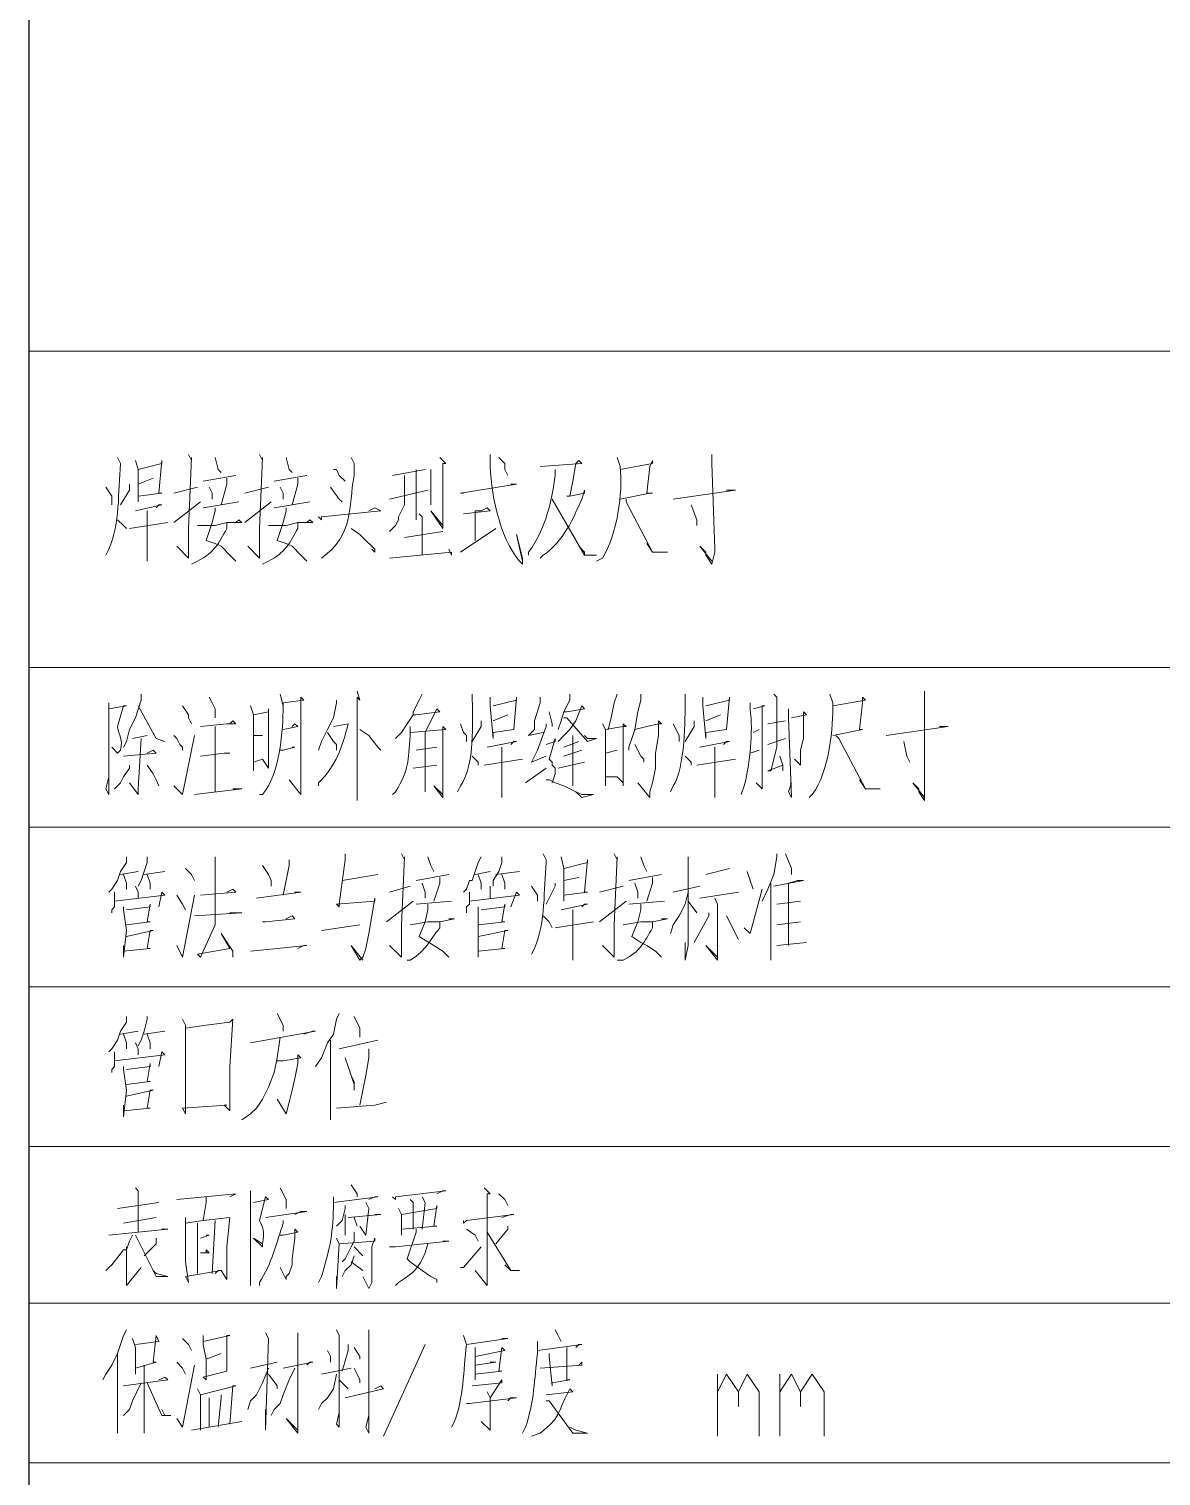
# Model space of a CAD drawing. Header units: millimetres. Extents: x 1435 to 2259, y 1083 to 2249.
# Drawn here: x 2074.3 to 2143.3, y 1847.2 to 1935.3 of the extents above; entities that cross this region are included whole.
import ezdxf

# ---------------------------------------------------------------- set-up
doc = ezdxf.new("R2010")
doc.units = ezdxf.units.MM
doc.layers.add('1', color=7, linetype='Continuous')

msp = doc.modelspace()

# ---------------------------------------------------------------- linework, layer by layer
at = {"layer": '1', "color": 0, "lineweight": 25}
msp.add_lwpolyline([(2240.665, 1828.579), (2240.665, 2230.699), (2074.345, 2230.699), (2074.345, 1760.539)], dxfattribs=at)
at = {"layer": '1', "color": 0, "lineweight": 9}
for points in [[(2240.665, 1915.699), (2074.345, 1915.699)], [(2084.065, 1909.399), (2084.245, 1909.039), (2084.245, 1909.219), (2084.065, 1904.899), (2084.065, 1903.279), (2084.065, 1903.099), (2084.065, 1903.099), (2083.345, 1903.819), (2084.065, 1903.099)], [(2088.385, 1909.399), (2088.565, 1909.039), (2088.565, 1909.219), (2088.385, 1904.899), (2088.385, 1903.279), (2088.385, 1903.099), (2088.385, 1903.099), (2087.665, 1903.819), (2088.385, 1903.099)], [(2115.925, 1909.399), (2115.925, 1908.859), (2116.105, 1903.639), (2116.105, 1903.459), (2115.925, 1902.739), (2115.565, 1903.279), (2115.565, 1903.459), (2115.205, 1903.819), (2115.925, 1902.919)], [(2080.825, 1909.039), (2081.005, 1908.499), (2081.005, 1906.519), (2081.005, 1906.879), (2082.445, 1907.059), (2082.265, 1907.059), (2082.445, 1909.039), (2082.445, 1908.859), (2081.005, 1908.499)], [(2085.685, 1909.219), (2085.865, 1908.499), (2086.045, 1908.319)], [(2090.005, 1909.219), (2090.185, 1908.499), (2090.365, 1908.319)], [(2092.885, 1908.499), (2093.065, 1908.499), (2093.245, 1908.139), (2093.605, 1907.779)], [(2096.485, 1908.139), (2098.465, 1908.499)], [(2097.925, 1908.499), (2097.925, 1905.439)], [(2099.365, 1909.219), (2099.725, 1908.859), (2099.545, 1908.859), (2099.545, 1904.899), (2098.825, 1905.979), (2099.545, 1905.079)], [(2098.825, 1908.499), (2098.825, 1906.339)], [(2102.965, 1909.219), (2103.325, 1908.859), (2103.325, 1908.499), (2103.505, 1908.139)], [(2110.345, 1908.499), (2112.325, 1908.859), (2112.325, 1909.039), (2112.145, 1908.679), (2111.965, 1907.059), (2112.325, 1907.059), (2112.145, 1907.059), (2110.345, 1906.699)], [(2080.465, 1907.599), (2080.465, 1907.239), (2079.925, 1906.339)], [(2081.005, 1907.599), (2081.905, 1907.959)], [(2084.965, 1907.779), (2086.945, 1908.139)], [(2086.405, 1907.959), (2086.405, 1907.599), (2086.045, 1906.339)], [(2089.285, 1907.779), (2091.265, 1908.139)], [(2090.725, 1907.959), (2090.725, 1907.599), (2090.365, 1906.339)], [(2097.205, 1908.139), (2097.205, 1906.519), (2097.205, 1906.339), (2097.025, 1905.979), (2096.845, 1905.619), (2096.845, 1905.439), (2096.665, 1905.079), (2096.305, 1904.719)], [(2103.685, 1907.599), (2103.865, 1907.599), (2104.045, 1907.599), (2100.625, 1907.059), (2100.805, 1907.059)], [(2079.025, 1907.419), (2079.385, 1906.879), (2079.385, 1906.699), (2079.385, 1906.339)], [(2083.165, 1907.059), (2084.605, 1907.419)], [(2085.325, 1907.419), (2085.505, 1907.059), (2085.505, 1906.699)], [(2087.485, 1907.059), (2088.925, 1907.419)], [(2089.645, 1907.419), (2089.825, 1907.059), (2089.825, 1906.699)], [(2092.705, 1907.419), (2093.245, 1906.699), (2093.425, 1906.519)], [(2096.305, 1906.699), (2098.645, 1907.239)], [(2113.585, 1906.699), (2117.365, 1907.239), (2117.185, 1907.239), (2116.825, 1907.239)], [(2080.825, 1905.979), (2082.445, 1906.339), (2082.265, 1906.339), (2082.085, 1906.159)], [(2081.545, 1905.979), (2081.545, 1902.919), (2081.545, 1903.279), (2081.545, 1903.639)], [(2083.165, 1905.259), (2084.785, 1906.519)], [(2084.965, 1906.159), (2087.125, 1906.519)], [(2085.685, 1906.159), (2085.685, 1905.979), (2085.505, 1905.259), (2085.145, 1904.179), (2085.685, 1903.999), (2086.045, 1903.819), (2086.585, 1903.279), (2086.945, 1902.919)], [(2087.485, 1905.259), (2089.105, 1906.519)], [(2089.285, 1906.159), (2091.445, 1906.519)], [(2090.005, 1906.159), (2090.005, 1905.979), (2089.825, 1905.259), (2089.465, 1904.179), (2090.005, 1903.999), (2090.365, 1903.819), (2090.905, 1903.279), (2091.265, 1902.919)], [(2091.985, 1905.619), (2092.165, 1905.439), (2092.165, 1905.619), (2095.765, 1905.979), (2095.405, 1906.159), (2095.045, 1905.979)], [(2100.805, 1905.799), (2102.425, 1905.979), (2102.245, 1906.159), (2101.885, 1905.979), (2101.525, 1905.979), (2101.525, 1905.619), (2101.525, 1904.179)], [(2106.205, 1906.699), (2108.185, 1903.279), (2108.905, 1903.279), (2108.185, 1903.279), (2108.185, 1903.459), (2107.825, 1903.819)], [(2110.705, 1906.699), (2110.705, 1906.519), (2112.325, 1903.459), (2112.505, 1903.459), (2113.225, 1903.459), (2113.225, 1903.459), (2112.325, 1903.459), (2111.965, 1903.999)], [(2114.665, 1906.339), (2115.025, 1905.439), (2115.025, 1905.079)], [(2079.745, 1905.439), (2080.105, 1905.079), (2080.285, 1904.899)], [(2080.465, 1904.899), (2082.805, 1905.259)], [(2084.605, 1905.079), (2085.685, 1905.079), (2086.405, 1905.259), (2087.305, 1905.259), (2087.125, 1905.439), (2086.945, 1905.259)], [(2088.925, 1905.079), (2090.005, 1905.079), (2090.725, 1905.259), (2091.625, 1905.259), (2091.445, 1905.439), (2091.265, 1905.259)], [(2098.105, 1905.799), (2098.285, 1905.619), (2098.285, 1903.279)], [(2093.965, 1904.899), (2094.505, 1904.539), (2094.865, 1904.179), (2095.225, 1903.819), (2095.405, 1903.639), (2095.405, 1903.459), (2095.225, 1903.639)], [(2097.205, 1904.359), (2099.545, 1904.719)], [(2100.625, 1903.459), (2102.785, 1904.899)], [(2099.905, 1903.639), (2100.085, 1903.279), (2100.085, 1903.459), (2096.305, 1903.099)], [(2240.665, 1896.439), (2074.345, 1896.439)], [(2081.185, 1894.819), (2081.185, 1894.459), (2080.825, 1893.379), (2080.465, 1892.659), (2080.285, 1891.939), (2080.105, 1891.579)], [(2085.325, 1894.639), (2085.505, 1894.279), (2085.685, 1893.919), (2085.685, 1893.739), (2085.685, 1893.379)], [(2089.825, 1894.099), (2089.825, 1894.279), (2091.085, 1894.459), (2090.905, 1894.639), (2090.905, 1889.239), (2090.905, 1888.699), (2090.185, 1889.599)], [(2093.065, 1894.459), (2093.065, 1894.279), (2092.885, 1893.379), (2092.525, 1892.659), (2092.165, 1891.939), (2091.985, 1891.399)], [(2094.325, 1894.999), (2094.505, 1894.459), (2094.325, 1894.639), (2094.325, 1888.339), (2094.325, 1888.879), (2094.325, 1889.419)], [(2098.285, 1894.819), (2098.105, 1894.459), (2097.745, 1893.739), (2097.745, 1893.559), (2097.385, 1893.019), (2097.025, 1892.479), (2096.665, 1892.119)], [(2102.425, 1894.639), (2102.425, 1894.099), (2102.605, 1892.119), (2102.605, 1892.479), (2103.865, 1892.659), (2103.865, 1892.659), (2104.045, 1894.639), (2104.045, 1894.459), (2102.605, 1894.099)], [(2105.485, 1894.639), (2105.485, 1894.279), (2105.125, 1893.199), (2105.125, 1892.659), (2104.765, 1892.299), (2105.665, 1892.479)], [(2107.285, 1894.819), (2107.285, 1894.459), (2106.925, 1893.739), (2106.745, 1893.199), (2106.565, 1892.659)], [(2110.165, 1894.819), (2109.985, 1894.279), (2109.805, 1893.379), (2109.625, 1892.659)], [(2111.605, 1894.819), (2111.605, 1894.459), (2111.425, 1893.739), (2111.245, 1892.659), (2111.065, 1892.119), (2110.885, 1891.579), (2110.885, 1891.399)], [(2115.385, 1894.639), (2115.385, 1894.099), (2115.565, 1892.119), (2115.565, 1892.479), (2116.825, 1892.659), (2116.825, 1892.659), (2117.005, 1894.639), (2117.005, 1894.459), (2115.565, 1894.099)], [(2119.705, 1894.819), (2119.885, 1894.639), (2119.885, 1894.639), (2119.885, 1891.939)], [(2123.305, 1894.099), (2125.285, 1894.459), (2125.105, 1894.639), (2125.105, 1894.279), (2124.925, 1892.659), (2125.105, 1892.659), (2125.105, 1892.659), (2123.305, 1892.299)], [(2128.885, 1894.999), (2128.885, 1894.459), (2128.885, 1889.239), (2128.885, 1889.059), (2128.885, 1888.339), (2128.525, 1888.879), (2128.525, 1889.059), (2128.165, 1889.419), (2128.885, 1888.519)], [(2079.205, 1894.279), (2079.205, 1888.699), (2079.025, 1889.059), (2079.205, 1889.779)], [(2081.005, 1894.099), (2082.085, 1892.119), (2082.625, 1891.939), (2082.085, 1892.119), (2081.905, 1892.479)], [(2083.705, 1894.099), (2084.065, 1893.559), (2084.065, 1893.379), (2084.245, 1893.019)], [(2087.845, 1894.099), (2088.025, 1893.559), (2088.025, 1890.139), (2088.025, 1890.679), (2088.025, 1890.679), (2088.565, 1890.859), (2088.925, 1890.319), (2088.925, 1890.499), (2088.925, 1892.299), (2088.925, 1893.919), (2088.925, 1893.739), (2088.925, 1893.739), (2088.025, 1893.559)], [(2097.745, 1893.559), (2097.925, 1893.559), (2099.365, 1893.739), (2099.185, 1893.919), (2098.465, 1892.479), (2098.465, 1888.879), (2098.465, 1889.239), (2098.465, 1889.959)], [(2102.605, 1893.199), (2103.505, 1893.559)], [(2106.025, 1893.739), (2106.205, 1893.019), (2106.205, 1892.839)], [(2106.925, 1893.739), (2107.105, 1893.739), (2108.185, 1893.919), (2108.005, 1894.099), (2107.645, 1893.199), (2107.285, 1892.659), (2106.925, 1892.299), (2106.565, 1891.939)], [(2115.565, 1893.199), (2116.465, 1893.559)], [(2118.445, 1893.919), (2119.165, 1894.099), (2118.985, 1894.099), (2118.985, 1889.419), (2118.985, 1889.239), (2118.985, 1889.059), (2118.625, 1889.419), (2118.985, 1889.059)], [(2120.605, 1893.919), (2120.605, 1893.379), (2120.785, 1888.519), (2120.605, 1888.879), (2120.785, 1889.419)], [(2120.785, 1893.379), (2121.685, 1893.559), (2121.505, 1893.739), (2121.505, 1893.559), (2121.505, 1892.119), (2121.325, 1891.399), (2121.325, 1890.859), (2121.325, 1890.679), (2121.325, 1890.499), (2120.965, 1890.859), (2121.325, 1890.499)], [(2084.785, 1892.839), (2086.405, 1893.019), (2086.945, 1893.019), (2086.765, 1893.199), (2086.585, 1893.019)], [(2085.685, 1892.839), (2085.685, 1888.879)], [(2089.825, 1892.659), (2089.825, 1892.659), (2090.725, 1892.839), (2090.545, 1893.019), (2090.365, 1892.839)], [(2094.505, 1892.659), (2095.045, 1892.299), (2095.585, 1891.579), (2095.765, 1891.399)], [(2097.565, 1892.479), (2099.725, 1892.659), (2099.545, 1892.839), (2099.545, 1888.879), (2099.545, 1888.519), (2099.005, 1889.239), (2099.545, 1888.699)], [(2100.625, 1893.019), (2100.805, 1892.479), (2100.985, 1892.299), (2100.985, 1891.939)], [(2101.885, 1893.199), (2101.885, 1892.839), (2101.345, 1891.939)], [(2105.845, 1893.019), (2105.845, 1892.839), (2105.305, 1891.399), (2104.945, 1890.679), (2104.945, 1890.679), (2105.845, 1891.039)], [(2106.925, 1893.379), (2107.105, 1893.379), (2108.365, 1891.939), (2108.905, 1892.119), (2108.365, 1892.119), (2108.185, 1892.299)], [(2109.265, 1893.019), (2109.445, 1892.659), (2109.445, 1891.399), (2109.445, 1890.319), (2109.445, 1889.239), (2109.445, 1889.779), (2110.165, 1889.779), (2110.525, 1889.419), (2110.525, 1889.239), (2110.525, 1890.679), (2110.525, 1892.839), (2110.525, 1893.019), (2110.705, 1892.839), (2110.525, 1892.839), (2109.445, 1892.659)], [(2111.245, 1892.659), (2111.965, 1892.839), (2112.685, 1893.019), (2112.865, 1893.019), (2112.685, 1893.199), (2112.685, 1892.299), (2112.505, 1891.219), (2112.505, 1890.319), (2112.325, 1889.419), (2112.145, 1888.879), (2112.145, 1888.519), (2111.425, 1889.419), (2112.145, 1888.519)], [(2113.585, 1893.019), (2113.945, 1892.299), (2113.945, 1891.939)], [(2114.845, 1893.199), (2114.845, 1892.839), (2114.305, 1891.939)], [(2118.445, 1892.479), (2118.805, 1892.659)], [(2120.425, 1893.199), (2119.345, 1893.019)], [(2126.545, 1892.299), (2130.325, 1892.839), (2129.965, 1892.839), (2129.785, 1892.839)], [(2081.185, 1892.119), (2081.005, 1889.059), (2081.005, 1888.699), (2081.005, 1888.699), (2080.465, 1889.419), (2081.005, 1888.699)], [(2080.645, 1892.119), (2081.545, 1892.299)], [(2083.165, 1892.299), (2083.345, 1892.119), (2083.525, 1891.759), (2083.705, 1891.579), (2083.705, 1891.399)], [(2083.165, 1889.239), (2083.705, 1888.699), (2084.425, 1892.299)], [(2088.025, 1892.299), (2088.565, 1892.299)], [(2092.525, 1892.479), (2092.885, 1891.939), (2093.065, 1891.759), (2093.065, 1891.399)], [(2102.245, 1891.579), (2104.045, 1891.939), (2103.865, 1891.939), (2103.685, 1891.759)], [(2105.845, 1891.759), (2106.385, 1891.939), (2106.385, 1892.119), (2106.025, 1890.859), (2106.205, 1890.679), (2106.205, 1890.499), (2106.385, 1890.319), (2106.385, 1889.959), (2106.205, 1889.419)], [(2107.825, 1891.939), (2106.925, 1891.579)], [(2107.465, 1892.299), (2107.465, 1889.239), (2107.465, 1889.779)], [(2111.245, 1891.759), (2111.605, 1891.039), (2111.785, 1890.859), (2111.785, 1890.679)], [(2115.205, 1891.579), (2117.005, 1891.939), (2116.825, 1891.939), (2116.645, 1891.759)], [(2119.345, 1891.759), (2120.425, 1892.119)], [(2119.885, 1891.939), (2119.885, 1891.579), (2119.525, 1890.139), (2119.345, 1890.139), (2120.245, 1890.499)], [(2123.485, 1892.299), (2123.665, 1892.119), (2125.285, 1889.059), (2125.465, 1889.059), (2126.185, 1889.059), (2125.285, 1889.059), (2124.925, 1889.599)], [(2127.625, 1891.939), (2127.805, 1891.039), (2127.985, 1890.679)], [(2080.105, 1891.039), (2082.085, 1891.219), (2081.905, 1891.399), (2081.545, 1891.219)], [(2084.785, 1891.039), (2086.225, 1891.219), (2086.585, 1891.219), (2086.585, 1891.219), (2086.405, 1891.219)], [(2089.645, 1891.399), (2089.825, 1891.399), (2090.545, 1891.579), (2090.545, 1891.579), (2090.365, 1891.579)], [(2099.185, 1891.579), (2097.925, 1891.399)], [(2101.345, 1891.039), (2101.705, 1890.679), (2101.705, 1890.499)], [(2102.065, 1890.499), (2104.405, 1890.859)], [(2103.145, 1891.579), (2103.145, 1888.519), (2103.145, 1888.879), (2103.145, 1889.239)], [(2106.925, 1891.039), (2108.005, 1891.399)], [(2109.445, 1891.219), (2110.165, 1891.399)], [(2114.305, 1891.039), (2114.665, 1890.679), (2114.665, 1890.499)], [(2115.025, 1890.499), (2117.365, 1890.859)], [(2116.105, 1891.579), (2116.105, 1888.519), (2116.105, 1889.239)], [(2118.805, 1891.399), (2118.265, 1891.219)], [(2120.065, 1891.039), (2120.245, 1890.499), (2120.245, 1890.139)], [(2080.465, 1890.499), (2080.465, 1890.319), (2080.105, 1889.779), (2079.925, 1889.419), (2079.565, 1889.059)], [(2081.545, 1890.499), (2081.905, 1889.959), (2082.085, 1889.599), (2082.265, 1889.239)], [(2097.745, 1890.319), (2099.185, 1890.499)], [(2104.585, 1889.419), (2105.845, 1890.319)], [(2108.185, 1890.679), (2106.565, 1890.319)], [(2105.845, 1889.599), (2106.025, 1889.599), (2106.385, 1889.419), (2106.925, 1889.239), (2107.285, 1889.059), (2107.645, 1888.879), (2108.005, 1888.519), (2108.725, 1888.699), (2108.005, 1888.699), (2107.645, 1888.879)], [(2084.425, 1888.699), (2087.305, 1889.059), (2087.125, 1889.059), (2086.765, 1889.059)], [(2240.665, 1886.719), (2074.345, 1886.719)], [(2080.285, 1884.919), (2080.285, 1884.559), (2079.925, 1884.019), (2079.745, 1883.479), (2079.745, 1883.479), (2079.385, 1882.939), (2079.205, 1882.759)], [(2081.545, 1884.919), (2081.545, 1884.559), (2081.185, 1883.479), (2081.005, 1883.119)], [(2085.685, 1884.919), (2085.685, 1884.559), (2085.685, 1881.319), (2085.685, 1880.779), (2084.785, 1878.799), (2084.605, 1878.979), (2086.585, 1879.339), (2086.045, 1880.239), (2086.765, 1879.159), (2086.765, 1878.799)], [(2090.185, 1884.739), (2090.185, 1884.379), (2089.825, 1882.579)], [(2093.605, 1885.099), (2093.605, 1884.739), (2093.245, 1882.039), (2093.245, 1881.859), (2093.065, 1882.039), (2095.405, 1882.219), (2095.405, 1882.399), (2095.405, 1882.399), (2095.225, 1881.319), (2095.045, 1880.239), (2094.865, 1879.339), (2094.685, 1878.799), (2094.505, 1878.619), (2093.965, 1879.519), (2094.685, 1878.619)], [(2097.025, 1885.099), (2097.205, 1884.739), (2097.205, 1884.919), (2097.025, 1880.779), (2097.025, 1878.979), (2097.025, 1878.799), (2096.305, 1879.519), (2097.025, 1878.799)], [(2098.645, 1884.919), (2098.825, 1884.379), (2099.005, 1884.019)], [(2101.885, 1884.919), (2101.705, 1884.559), (2101.525, 1884.019), (2101.345, 1883.479), (2101.165, 1883.479), (2100.985, 1882.939), (2100.805, 1882.759)], [(2103.145, 1884.919), (2103.145, 1884.559), (2102.965, 1884.019), (2102.605, 1883.479), (2102.605, 1883.119)], [(2106.745, 1884.919), (2106.925, 1884.199), (2106.925, 1882.219), (2106.925, 1882.579), (2108.365, 1882.759), (2108.185, 1882.759), (2108.365, 1884.739), (2108.365, 1884.559), (2106.925, 1884.199)], [(2109.985, 1885.099), (2110.165, 1884.739), (2110.165, 1884.919), (2109.985, 1880.779), (2109.985, 1878.979), (2109.985, 1878.799), (2109.985, 1878.799), (2109.265, 1879.519), (2109.985, 1878.799)], [(2111.605, 1884.919), (2111.785, 1884.379), (2111.965, 1884.019)], [(2114.485, 1884.919), (2114.485, 1879.519), (2114.305, 1878.619), (2114.305, 1879.159), (2114.305, 1879.699)], [(2119.885, 1885.099), (2119.885, 1884.919), (2119.705, 1883.839), (2119.345, 1882.939), (2118.985, 1882.219)], [(2120.425, 1885.099), (2120.785, 1884.199), (2120.785, 1883.839)], [(2079.925, 1883.839), (2081.005, 1884.019)], [(2080.105, 1883.839), (2080.285, 1883.299), (2080.285, 1882.939)], [(2081.365, 1883.839), (2082.625, 1884.019)], [(2081.545, 1883.839), (2081.725, 1883.299), (2081.725, 1882.939)], [(2083.885, 1884.199), (2084.245, 1883.839), (2084.425, 1883.479)], [(2088.565, 1884.379), (2088.925, 1883.839), (2089.105, 1883.479), (2089.105, 1883.119)], [(2095.585, 1883.839), (2093.425, 1883.479)], [(2097.925, 1883.479), (2099.905, 1883.839)], [(2101.525, 1883.839), (2102.425, 1884.019)], [(2101.705, 1883.839), (2101.885, 1883.299), (2101.885, 1882.939)], [(2102.785, 1883.839), (2104.225, 1884.019)], [(2103.145, 1883.839), (2103.325, 1883.299), (2103.325, 1882.939)], [(2110.885, 1883.479), (2112.865, 1883.839)], [(2115.565, 1883.839), (2117.005, 1884.199)], [(2118.085, 1884.019), (2118.265, 1883.479), (2118.445, 1882.939)], [(2080.825, 1883.119), (2081.005, 1882.759), (2081.005, 1882.399)], [(2084.785, 1882.579), (2086.945, 1882.759), (2086.765, 1882.939), (2086.405, 1882.759)], [(2096.305, 1882.759), (2097.565, 1883.119)], [(2098.285, 1883.299), (2098.465, 1882.759), (2098.465, 1882.399)], [(2099.365, 1883.659), (2099.365, 1883.299), (2099.005, 1882.219)], [(2102.425, 1883.119), (2102.425, 1882.759), (2102.425, 1882.399)], [(2104.945, 1883.119), (2105.305, 1882.579), (2105.305, 1882.399), (2105.305, 1882.219)], [(2106.385, 1883.299), (2106.385, 1883.119), (2105.845, 1882.039)], [(2106.925, 1883.479), (2107.825, 1883.659)], [(2109.085, 1882.759), (2110.525, 1883.119)], [(2111.245, 1883.299), (2111.425, 1882.759), (2111.425, 1882.399)], [(2112.325, 1883.659), (2112.325, 1883.299), (2111.965, 1882.219)], [(2113.585, 1882.759), (2115.205, 1883.119)], [(2117.905, 1880.599), (2118.265, 1880.239), (2118.985, 1882.939)], [(2119.525, 1883.299), (2119.525, 1879.159), (2119.525, 1878.619), (2119.525, 1879.159)], [(2119.705, 1883.119), (2121.505, 1883.479), (2121.505, 1883.479), (2121.145, 1883.479), (2120.605, 1883.299), (2120.605, 1879.519)], [(2079.565, 1882.759), (2079.565, 1882.399), (2079.565, 1881.859), (2079.385, 1881.679), (2079.385, 1881.499)], [(2079.565, 1882.219), (2082.625, 1882.579), (2082.445, 1882.759), (2082.265, 1881.859)], [(2080.285, 1881.679), (2081.725, 1881.859), (2081.725, 1882.039), (2081.545, 1880.959), (2081.725, 1880.959), (2080.285, 1880.779)], [(2083.345, 1882.579), (2083.705, 1882.039), (2083.885, 1881.679)], [(2083.345, 1879.519), (2083.705, 1878.799), (2084.425, 1882.579)], [(2088.205, 1882.399), (2090.905, 1882.759), (2090.725, 1882.759), (2090.545, 1882.759)], [(2096.125, 1880.959), (2097.745, 1882.219)], [(2097.925, 1882.039), (2100.085, 1882.219)], [(2098.645, 1882.039), (2098.645, 1881.679), (2098.465, 1880.959), (2098.105, 1880.059), (2099.005, 1879.519), (2099.545, 1879.159), (2099.905, 1878.799)], [(2101.165, 1882.759), (2101.165, 1882.039), (2100.985, 1881.859), (2100.985, 1881.679), (2100.985, 1881.499)], [(2101.165, 1882.219), (2104.225, 1882.579), (2104.045, 1882.759), (2103.685, 1881.859)], [(2101.885, 1881.679), (2103.325, 1881.859), (2103.325, 1882.039), (2103.145, 1880.959), (2103.325, 1880.959), (2101.705, 1880.779)], [(2106.745, 1881.679), (2108.365, 1882.039), (2108.185, 1882.039), (2108.005, 1881.859)], [(2109.085, 1880.959), (2110.705, 1882.219)], [(2110.885, 1882.039), (2113.045, 1882.219)], [(2111.605, 1882.039), (2111.605, 1881.679), (2111.425, 1880.959), (2111.065, 1880.059), (2111.605, 1879.699), (2111.965, 1879.519), (2112.505, 1879.159), (2112.865, 1878.799)], [(2114.485, 1882.759), (2114.305, 1882.039), (2113.945, 1881.319), (2113.585, 1880.779), (2113.405, 1880.239)], [(2114.485, 1882.219), (2115.025, 1881.499)], [(2115.205, 1882.399), (2117.545, 1882.759)], [(2116.105, 1882.399), (2116.285, 1882.039), (2116.285, 1879.519), (2116.285, 1878.799), (2116.285, 1878.619), (2115.565, 1879.519), (2116.285, 1878.799)], [(2119.885, 1882.039), (2121.325, 1882.219)], [(2080.105, 1881.859), (2080.105, 1881.679), (2080.285, 1880.419), (2080.105, 1878.799), (2080.105, 1879.519)], [(2084.425, 1881.319), (2087.305, 1881.499), (2087.125, 1881.499), (2086.585, 1881.499)], [(2088.565, 1880.959), (2088.745, 1880.959), (2090.545, 1881.139), (2090.365, 1881.319), (2090.005, 1881.139)], [(2101.705, 1881.859), (2101.705, 1878.799), (2101.705, 1879.159), (2101.705, 1879.519)], [(2105.665, 1881.319), (2106.025, 1880.959), (2106.205, 1880.599)], [(2107.465, 1881.679), (2107.465, 1878.619), (2107.465, 1879.159), (2107.465, 1879.519)], [(2115.745, 1881.499), (2115.745, 1881.319), (2114.845, 1879.699)], [(2116.825, 1881.319), (2117.365, 1880.239), (2117.545, 1879.879), (2117.185, 1880.599)], [(2080.285, 1880.059), (2081.905, 1880.419), (2081.725, 1880.419), (2081.545, 1879.339), (2081.725, 1879.339), (2080.105, 1879.159)], [(2092.165, 1880.419), (2094.505, 1880.779)], [(2097.565, 1880.779), (2098.645, 1880.959), (2099.365, 1880.959), (2100.265, 1881.139), (2100.085, 1881.139), (2099.905, 1881.139)], [(2101.705, 1880.059), (2103.505, 1880.419), (2103.325, 1880.419), (2103.145, 1879.339), (2103.325, 1879.339), (2101.705, 1879.159)], [(2106.385, 1880.599), (2108.725, 1880.959)], [(2110.525, 1880.779), (2111.605, 1880.959), (2112.325, 1880.959), (2113.225, 1881.139), (2113.045, 1881.139), (2112.865, 1881.139)], [(2119.885, 1880.779), (2121.325, 1880.959)], [(2087.845, 1879.159), (2091.265, 1879.519), (2091.085, 1879.519), (2090.725, 1879.339)], [(2119.885, 1879.519), (2121.685, 1879.699)], [(2240.665, 1876.999), (2074.345, 1876.999)], [(2080.285, 1875.199), (2080.285, 1874.839), (2079.925, 1874.299), (2079.745, 1873.759), (2079.745, 1873.759), (2079.385, 1873.219), (2079.205, 1873.039)], [(2081.545, 1875.199), (2081.545, 1875.019), (2081.365, 1874.299), (2081.185, 1873.759), (2081.005, 1873.399)], [(2083.705, 1875.019), (2083.885, 1874.659), (2083.885, 1869.259), (2083.705, 1869.619), (2086.405, 1869.799), (2086.225, 1869.799), (2086.585, 1869.439), (2086.585, 1870.159), (2086.585, 1871.059), (2086.585, 1872.139), (2086.765, 1875.019), (2086.765, 1875.019), (2086.585, 1874.839), (2085.145, 1874.659), (2085.145, 1874.659), (2083.885, 1874.479)], [(2089.465, 1875.379), (2089.825, 1874.659), (2089.825, 1874.299)], [(2093.245, 1875.379), (2093.065, 1875.019), (2092.885, 1874.119), (2092.525, 1873.579), (2092.165, 1872.679), (2091.805, 1872.139)], [(2094.145, 1875.199), (2094.505, 1874.479), (2094.505, 1873.939), (2094.505, 1874.299)], [(2079.925, 1874.119), (2081.005, 1874.299)], [(2080.105, 1874.119), (2080.285, 1873.579), (2080.285, 1873.219)], [(2081.365, 1874.119), (2082.625, 1874.299)], [(2081.545, 1874.119), (2081.725, 1873.579), (2081.725, 1873.219)], [(2087.845, 1873.579), (2091.805, 1874.299), (2091.625, 1874.299), (2091.085, 1874.119)], [(2080.825, 1873.579), (2081.005, 1873.219), (2081.005, 1872.859)], [(2089.645, 1873.939), (2089.465, 1872.679), (2089.285, 1871.779), (2088.925, 1870.879), (2088.565, 1870.159), (2088.205, 1869.619), (2087.845, 1869.259), (2087.305, 1868.899)], [(2092.705, 1873.759), (2092.705, 1868.899), (2092.705, 1869.799)], [(2093.245, 1873.219), (2095.585, 1873.759)], [(2095.045, 1873.219), (2095.045, 1872.679), (2094.865, 1871.599), (2094.685, 1870.699), (2094.505, 1869.799)], [(2079.565, 1873.039), (2079.565, 1872.679), (2079.565, 1872.499), (2079.565, 1872.139), (2079.385, 1871.959), (2079.385, 1871.779)], [(2079.565, 1872.499), (2082.625, 1872.859), (2082.445, 1873.039), (2082.265, 1872.139)], [(2089.465, 1872.499), (2089.825, 1872.499), (2090.905, 1872.679), (2090.725, 1872.859), (2090.725, 1872.319), (2090.545, 1871.419), (2090.365, 1870.699), (2090.185, 1869.979), (2090.005, 1869.259), (2089.465, 1870.159)], [(2093.605, 1872.679), (2093.785, 1872.139), (2093.965, 1871.599), (2094.145, 1871.059), (2094.145, 1870.699), (2094.145, 1871.239), (2093.965, 1871.599)], [(2080.105, 1872.139), (2080.105, 1871.959), (2080.285, 1870.699), (2080.105, 1869.079), (2080.105, 1869.799)], [(2080.285, 1871.959), (2081.725, 1872.139), (2081.725, 1872.319), (2081.545, 1871.239), (2081.725, 1871.239), (2080.285, 1871.059)], [(2080.285, 1870.339), (2081.905, 1870.699), (2081.725, 1870.699), (2081.545, 1869.619), (2081.725, 1869.619), (2080.105, 1869.439)], [(2093.065, 1869.619), (2095.405, 1869.799), (2096.125, 1869.979)], [(2240.665, 1867.279), (2074.345, 1867.279)], [(2080.825, 1864.759), (2081.005, 1864.579), (2081.005, 1862.059)], [(2087.845, 1864.579), (2087.845, 1863.859), (2087.845, 1858.819), (2087.845, 1859.179), (2087.845, 1860.079)], [(2089.645, 1864.759), (2090.005, 1864.039), (2090.005, 1863.499)], [(2093.965, 1864.939), (2094.325, 1864.399), (2094.325, 1864.219)], [(2096.485, 1864.219), (2096.665, 1864.039), (2096.665, 1864.219), (2099.725, 1864.579), (2099.545, 1864.579), (2099.185, 1864.399)], [(2102.065, 1864.759), (2102.425, 1864.399), (2102.245, 1864.399), (2102.245, 1858.999), (2102.245, 1858.819), (2102.245, 1858.819), (2101.525, 1859.719)], [(2079.745, 1863.499), (2082.265, 1863.859)], [(2083.345, 1864.039), (2086.945, 1864.399), (2086.945, 1864.399), (2086.585, 1864.219)], [(2085.145, 1864.219), (2085.145, 1863.859), (2084.965, 1862.779)], [(2092.885, 1863.859), (2095.585, 1864.219), (2095.405, 1864.219), (2095.045, 1864.039)], [(2093.605, 1863.679), (2093.605, 1863.499), (2093.425, 1862.779), (2093.065, 1862.419), (2093.065, 1862.419)], [(2094.865, 1863.859), (2095.045, 1863.499), (2094.865, 1861.879), (2094.505, 1862.419)], [(2096.845, 1863.499), (2097.025, 1863.139), (2097.025, 1861.879), (2097.025, 1862.239), (2099.185, 1862.419), (2099.005, 1862.419), (2099.185, 1863.679), (2099.185, 1863.499), (2097.025, 1863.139)], [(2097.565, 1864.039), (2097.745, 1863.859), (2097.745, 1862.239)], [(2098.285, 1864.219), (2098.465, 1863.859), (2098.285, 1862.239)], [(2102.965, 1864.399), (2103.325, 1864.039), (2103.505, 1863.679)], [(2080.105, 1862.599), (2082.085, 1862.959)], [(2083.885, 1862.959), (2083.885, 1862.419), (2083.885, 1860.259), (2084.065, 1858.999), (2083.885, 1859.359), (2086.045, 1859.719), (2085.865, 1859.719), (2085.685, 1859.539)], [(2086.045, 1859.719), (2086.405, 1859.179), (2086.405, 1859.359), (2086.405, 1861.159), (2086.585, 1862.959), (2086.585, 1862.959), (2084.965, 1862.779), (2083.885, 1862.599)], [(2085.685, 1862.779), (2085.505, 1859.539)], [(2088.745, 1862.959), (2091.265, 1863.319), (2090.905, 1863.319), (2090.545, 1863.139)], [(2093.605, 1863.139), (2093.605, 1861.879)], [(2093.785, 1862.959), (2095.765, 1863.139), (2095.585, 1863.139), (2095.405, 1863.139)], [(2094.145, 1862.959), (2094.325, 1862.419), (2094.325, 1862.419)], [(2100.805, 1862.779), (2100.805, 1862.599), (2100.985, 1862.779), (2103.865, 1863.139), (2103.685, 1863.139), (2103.145, 1862.959)], [(2080.645, 1861.879), (2080.465, 1861.519), (2080.285, 1860.979), (2080.105, 1860.979), (2079.385, 1860.079), (2079.205, 1859.899), (2079.025, 1859.719)], [(2079.205, 1861.879), (2082.805, 1862.239), (2082.625, 1862.239), (2082.445, 1862.239)], [(2080.825, 1861.879), (2082.085, 1859.359), (2082.805, 1859.359), (2082.085, 1859.539), (2081.905, 1859.719)], [(2084.605, 1862.599), (2084.605, 1859.539)], [(2084.785, 1861.699), (2085.325, 1861.879), (2085.325, 1861.879), (2085.145, 1861.879)], [(2089.645, 1861.879), (2089.825, 1861.879), (2090.725, 1862.059), (2090.545, 1862.239), (2090.545, 1861.699), (2090.365, 1860.439), (2090.365, 1860.079), (2090.185, 1859.539), (2090.005, 1859.359), (2090.005, 1859.179), (2089.645, 1859.899), (2090.005, 1859.179), (2090.005, 1859.359)], [(2094.145, 1862.059), (2094.145, 1861.519), (2093.965, 1861.159), (2093.785, 1860.799), (2093.605, 1860.439), (2093.425, 1860.259)], [(2097.925, 1862.239), (2097.925, 1862.059), (2097.385, 1860.439), (2097.565, 1860.259), (2098.285, 1859.719), (2098.825, 1859.359), (2099.185, 1859.179), (2099.185, 1858.999)], [(2100.985, 1862.239), (2101.525, 1861.879), (2101.705, 1861.519)], [(2102.245, 1862.059), (2103.685, 1859.719), (2104.225, 1859.719), (2103.685, 1859.719), (2103.325, 1860.079)], [(2103.505, 1862.419), (2103.505, 1862.239), (2102.785, 1861.339)], [(2080.285, 1861.159), (2080.285, 1860.799), (2080.285, 1858.999), (2080.285, 1858.819), (2081.185, 1859.899)], [(2082.085, 1861.699), (2082.085, 1861.339), (2081.365, 1860.619)], [(2084.785, 1860.799), (2085.325, 1860.799), (2085.145, 1860.979), (2085.145, 1860.799)], [(2093.065, 1861.699), (2093.245, 1861.339), (2093.065, 1858.639), (2093.065, 1859.359)], [(2093.245, 1861.339), (2095.405, 1861.519), (2095.405, 1861.699), (2095.225, 1861.159), (2095.225, 1860.079), (2095.225, 1859.359), (2095.225, 1858.999), (2095.045, 1858.639), (2094.685, 1859.359), (2095.045, 1858.639)], [(2094.145, 1861.159), (2094.685, 1860.619)], [(2096.305, 1861.159), (2096.485, 1861.159), (2096.665, 1861.159), (2099.905, 1861.519), (2099.725, 1861.519), (2099.545, 1861.519)], [(2100.625, 1859.899), (2100.805, 1859.899), (2101.885, 1861.159)], [(2094.145, 1860.619), (2093.965, 1860.079), (2093.605, 1859.719), (2093.425, 1859.359)], [(2093.965, 1860.259), (2094.685, 1859.719), (2094.685, 1859.719)], [(2240.665, 1857.739), (2074.345, 1857.739)], [(2080.285, 1856.119), (2080.105, 1855.759), (2079.745, 1854.679), (2079.385, 1853.959), (2079.025, 1853.419), (2078.845, 1853.059)], [(2080.645, 1855.579), (2080.825, 1855.039), (2080.825, 1853.419), (2080.825, 1853.779), (2082.085, 1854.139), (2081.905, 1854.139), (2082.085, 1855.759), (2082.265, 1855.399), (2080.825, 1855.219)], [(2084.965, 1855.759), (2084.965, 1855.219), (2085.145, 1854.319), (2085.145, 1853.059), (2084.965, 1853.239), (2086.405, 1853.599), (2086.405, 1853.599), (2086.405, 1855.759), (2086.585, 1855.759), (2084.965, 1855.399)], [(2088.745, 1855.939), (2088.925, 1855.579), (2088.745, 1849.999), (2088.745, 1850.359), (2088.745, 1851.259)], [(2090.725, 1855.939), (2090.725, 1855.759), (2090.725, 1850.359), (2090.725, 1849.999), (2090.725, 1849.819), (2090.005, 1850.719), (2090.725, 1849.999)], [(2093.065, 1856.119), (2093.245, 1855.759), (2093.245, 1850.179), (2093.065, 1850.359), (2093.245, 1851.079)], [(2095.045, 1856.119), (2095.045, 1855.759), (2095.045, 1849.819), (2094.865, 1850.179), (2095.045, 1850.899)], [(2106.385, 1856.119), (2106.565, 1855.759), (2106.745, 1855.399)], [(2083.705, 1855.579), (2084.065, 1855.219), (2084.245, 1854.859)], [(2092.525, 1854.859), (2092.705, 1854.499), (2092.705, 1854.139)], [(2093.785, 1855.219), (2093.785, 1854.859), (2093.425, 1853.599)], [(2094.145, 1855.039), (2094.505, 1854.499), (2094.505, 1854.319)], [(2095.945, 1849.639), (2098.465, 1855.219)], [(2100.985, 1855.219), (2103.505, 1855.579), (2103.505, 1855.579), (2103.145, 1855.579)], [(2101.525, 1855.039), (2101.525, 1854.499), (2101.525, 1853.959), (2101.525, 1853.059), (2101.525, 1853.419), (2103.145, 1853.599), (2102.965, 1853.599), (2103.145, 1855.039), (2103.325, 1854.859), (2101.525, 1854.499)], [(2105.305, 1854.859), (2108.005, 1855.219), (2107.825, 1855.219), (2107.645, 1855.039)], [(2106.025, 1854.679), (2106.025, 1854.499), (2106.205, 1852.699), (2106.205, 1852.879), (2107.285, 1853.059), (2107.105, 1853.059), (2107.105, 1854.679), (2107.105, 1855.039)], [(2079.745, 1854.679), (2079.745, 1849.819), (2079.745, 1850.179), (2079.745, 1850.899)], [(2081.365, 1853.959), (2081.365, 1849.819), (2081.365, 1850.179), (2081.365, 1850.899)], [(2083.345, 1854.139), (2083.705, 1853.779), (2083.885, 1853.419)], [(2083.345, 1850.719), (2083.705, 1850.179), (2084.425, 1853.959)], [(2085.145, 1854.319), (2086.045, 1854.679)], [(2087.845, 1853.779), (2089.465, 1854.139)], [(2089.825, 1853.779), (2091.625, 1854.139), (2091.445, 1854.139), (2091.265, 1853.959)], [(2101.525, 1853.959), (2102.785, 1854.139), (2102.605, 1854.139), (2102.425, 1854.139)], [(2105.485, 1853.779), (2108.005, 1853.959), (2108.005, 1854.139), (2107.825, 1853.959)], [(2080.105, 1852.699), (2082.805, 1853.059), (2082.625, 1853.239), (2082.265, 1853.059)], [(2088.925, 1853.779), (2088.565, 1852.879), (2088.205, 1852.159), (2087.845, 1851.799), (2087.665, 1851.259)], [(2088.925, 1853.419), (2089.465, 1852.699), (2089.465, 1852.519)], [(2090.545, 1853.779), (2090.185, 1853.059), (2089.825, 1852.159), (2089.645, 1851.619), (2089.285, 1851.259), (2089.105, 1850.899)], [(2093.065, 1853.419), (2092.885, 1852.519), (2092.525, 1851.979), (2092.165, 1851.619), (2091.985, 1851.259)], [(2092.165, 1853.419), (2093.965, 1853.779)], [(2093.245, 1853.059), (2093.605, 1852.699), (2093.785, 1852.519)], [(2094.145, 1853.779), (2094.325, 1853.419), (2094.505, 1853.059), (2094.505, 1852.879)], [(2101.345, 1852.699), (2103.145, 1852.879), (2103.145, 1853.059), (2102.425, 1851.979)], [(2116.285, 1849.639), (2116.285, 1853.419)], [(2116.285, 1852.339), (2116.825, 1853.419), (2117.545, 1852.339), (2117.545, 1851.439)], [(2117.545, 1852.339), (2118.085, 1853.419), (2118.805, 1852.339), (2118.805, 1849.639)], [(2120.065, 1849.639), (2120.065, 1853.419)], [(2120.065, 1852.339), (2120.785, 1853.419), (2121.325, 1852.339), (2121.325, 1851.439)], [(2121.325, 1852.339), (2122.045, 1853.419), (2122.765, 1852.339), (2122.765, 1849.639)], [(2081.185, 1852.879), (2080.645, 1851.799), (2080.465, 1851.259), (2080.285, 1851.079), (2080.105, 1850.899)], [(2081.545, 1852.879), (2082.445, 1850.899), (2082.985, 1850.899), (2082.625, 1850.899), (2082.445, 1851.259)], [(2086.585, 1850.359), (2086.765, 1852.699), (2086.945, 1852.699), (2084.785, 1852.159), (2084.605, 1852.519), (2084.785, 1852.159), (2084.785, 1849.999)], [(2086.045, 1852.159), (2086.045, 1851.979), (2085.865, 1850.179)], [(2093.605, 1851.979), (2095.945, 1852.519), (2095.765, 1852.699), (2095.405, 1852.519)], [(2102.245, 1852.339), (2102.425, 1851.979), (2102.425, 1851.799), (2102.425, 1851.259), (2102.425, 1850.719), (2102.425, 1850.359), (2102.425, 1849.999), (2101.885, 1850.539), (2102.425, 1849.999)], [(2085.325, 1850.179), (2085.325, 1851.979)], [(2100.985, 1851.619), (2101.165, 1851.619), (2104.045, 1851.979), (2103.685, 1851.979), (2103.505, 1851.799)], [(2105.845, 1851.799), (2106.025, 1851.799), (2107.465, 1849.819), (2108.365, 1849.819), (2108.365, 1849.819), (2107.645, 1849.999), (2107.285, 1850.179)], [(2084.245, 1849.999), (2087.305, 1850.539)], [(2240.665, 1848.019), (2074.345, 1848.019)]]:
    msp.add_lwpolyline(points, dxfattribs=at)
for points, knots in [([(2102.425, 1909.399), (2102.425, 1909.399), (2102.425, 1909.039), (2102.425, 1909.039), (2102.425, 1907.239), (2102.965, 1904.359), (2104.225, 1902.919), (2104.225, 1902.919), (2104.405, 1902.739), (2104.405, 1902.739), (2104.405, 1902.739), (2104.405, 1903.099), (2104.405, 1903.099), (2104.405, 1903.099), (2104.045, 1904.539), (2104.045, 1904.539), (2104.045, 1904.539), (2104.405, 1902.919), (2104.405, 1902.919)], [0, 0, 0, 0, 1, 1, 1, 2, 2, 2, 3, 3, 3, 4, 4, 4, 5, 5, 5, 6, 6, 6, 6]), ([(2079.745, 1909.219), (2079.745, 1909.219), (2079.925, 1908.859), (2079.925, 1908.859), (2079.925, 1908.859), (2079.925, 1908.859), (2079.925, 1908.859), (2079.745, 1907.059), (2079.925, 1905.259), (2079.205, 1903.639), (2079.205, 1903.639), (2079.025, 1903.279), (2079.025, 1903.279)], [0, 0, 0, 0, 1, 1, 1, 2, 2, 2, 3, 3, 3, 4, 4, 4, 4]), ([(2093.965, 1909.219), (2093.965, 1909.219), (2094.145, 1908.859), (2094.145, 1908.859), (2094.145, 1908.859), (2094.145, 1908.859), (2094.145, 1908.859), (2094.145, 1908.859), (2094.145, 1908.139), (2094.145, 1908.139), (2093.785, 1906.159), (2094.145, 1904.539), (2092.165, 1903.099), (2092.165, 1903.099), (2092.165, 1903.099), (2092.165, 1903.099)], [0, 0, 0, 0, 1, 1, 1, 2, 2, 2, 3, 3, 3, 4, 4, 4, 5, 5, 5, 5]), ([(2106.385, 1908.499), (2106.385, 1908.499), (2106.385, 1908.139), (2106.385, 1908.139), (2106.205, 1906.699), (2105.845, 1904.899), (2104.765, 1903.459), (2104.765, 1903.459), (2104.765, 1903.279), (2104.765, 1903.279)], [0, 0, 0, 0, 1, 1, 1, 2, 2, 2, 3, 3, 3, 3]), ([(2105.485, 1908.679), (2105.485, 1908.679), (2108.005, 1908.859), (2108.005, 1908.859), (2108.005, 1908.859), (2107.825, 1909.039), (2107.825, 1909.039), (2107.825, 1909.039), (2107.645, 1908.859), (2107.645, 1908.859), (2107.645, 1908.859), (2107.465, 1907.779), (2107.465, 1907.779), (2107.465, 1907.779), (2107.285, 1906.879), (2107.285, 1906.879), (2107.285, 1906.879), (2107.105, 1906.879), (2107.105, 1906.879), (2107.105, 1906.879), (2107.285, 1906.879), (2107.285, 1906.879), (2107.285, 1906.879), (2108.185, 1907.059), (2108.185, 1907.059), (2108.185, 1907.059), (2108.185, 1907.239), (2108.185, 1907.239), (2108.185, 1907.239), (2108.005, 1906.699), (2108.005, 1906.699), (2107.465, 1905.439), (2106.925, 1904.179), (2105.665, 1903.279), (2105.665, 1903.279), (2105.485, 1903.099), (2105.485, 1903.099)], [0, 0, 0, 0, 1, 1, 1, 2, 2, 2, 3, 3, 3, 4, 4, 4, 5, 5, 5, 6, 6, 6, 7, 7, 7, 8, 8, 8, 9, 9, 9, 10, 10, 10, 11, 11, 11, 12, 12, 12, 12]), ([(2110.165, 1909.219), (2110.165, 1909.219), (2110.345, 1908.679), (2110.345, 1908.679), (2110.525, 1907.059), (2110.165, 1904.539), (2109.265, 1903.099), (2109.265, 1903.099), (2108.905, 1902.919), (2108.905, 1902.919)], [0, 0, 0, 0, 1, 1, 1, 2, 2, 2, 3, 3, 3, 3]), ([(2086.405, 1905.259), (2086.405, 1905.259), (2086.405, 1904.899), (2086.405, 1904.899), (2085.865, 1903.999), (2085.685, 1903.459), (2084.605, 1902.919), (2084.605, 1902.919), (2084.245, 1902.739), (2084.245, 1902.739)], [0, 0, 0, 0, 1, 1, 1, 2, 2, 2, 3, 3, 3, 3]), ([(2090.725, 1905.259), (2090.725, 1905.259), (2090.725, 1904.899), (2090.725, 1904.899), (2090.185, 1903.999), (2090.005, 1903.459), (2088.925, 1902.919), (2088.925, 1902.919), (2088.565, 1902.739), (2088.565, 1902.739)], [0, 0, 0, 0, 1, 1, 1, 2, 2, 2, 3, 3, 3, 3]), ([(2089.645, 1894.819), (2089.645, 1894.819), (2089.825, 1894.099), (2089.825, 1894.099), (2089.825, 1892.659), (2089.645, 1889.959), (2088.565, 1888.699), (2088.565, 1888.699), (2088.385, 1888.699), (2088.385, 1888.699)], [0, 0, 0, 0, 1, 1, 1, 2, 2, 2, 3, 3, 3, 3]), ([(2101.345, 1894.819), (2101.345, 1894.819), (2101.345, 1894.459), (2101.345, 1894.459), (2101.345, 1893.199), (2101.525, 1890.499), (2100.625, 1889.239), (2100.625, 1889.239), (2100.445, 1888.879), (2100.445, 1888.879)], [0, 0, 0, 0, 1, 1, 1, 2, 2, 2, 3, 3, 3, 3]), ([(2114.305, 1894.819), (2114.305, 1894.819), (2114.305, 1894.459), (2114.305, 1894.459), (2114.305, 1893.379), (2114.305, 1890.319), (2113.585, 1889.239), (2113.585, 1889.239), (2113.405, 1888.879), (2113.405, 1888.879)], [0, 0, 0, 0, 1, 1, 1, 2, 2, 2, 3, 3, 3, 3]), ([(2123.125, 1894.819), (2123.125, 1894.819), (2123.305, 1894.279), (2123.305, 1894.279), (2123.305, 1892.839), (2123.125, 1890.139), (2122.045, 1888.699), (2122.045, 1888.699), (2121.865, 1888.519), (2121.865, 1888.519)], [0, 0, 0, 0, 1, 1, 1, 2, 2, 2, 3, 3, 3, 3]), ([(2079.205, 1893.919), (2079.205, 1893.919), (2080.285, 1894.099), (2080.285, 1894.099), (2080.285, 1894.099), (2080.105, 1894.099), (2080.105, 1894.099), (2080.105, 1894.099), (2079.745, 1892.839), (2079.745, 1892.839), (2079.745, 1892.479), (2080.105, 1892.119), (2079.925, 1891.399), (2079.925, 1891.399), (2079.745, 1891.219), (2079.745, 1891.219), (2079.745, 1891.219), (2079.745, 1891.219), (2079.745, 1891.219), (2079.745, 1891.219), (2079.385, 1891.579), (2079.385, 1891.579)], [0, 0, 0, 0, 1, 1, 1, 2, 2, 2, 3, 3, 3, 4, 4, 4, 5, 5, 5, 6, 6, 6, 7, 7, 7, 7]), ([(2118.265, 1894.279), (2118.265, 1894.279), (2118.265, 1893.919), (2118.265, 1893.919), (2118.445, 1892.479), (2118.265, 1890.679), (2117.905, 1889.239), (2117.905, 1889.239), (2117.725, 1888.699), (2117.725, 1888.699)], [0, 0, 0, 0, 1, 1, 1, 2, 2, 2, 3, 3, 3, 3]), ([(2092.885, 1892.839), (2092.885, 1892.839), (2092.885, 1892.839), (2092.885, 1892.839), (2092.885, 1892.839), (2093.785, 1893.019), (2093.785, 1893.019), (2093.785, 1893.019), (2093.785, 1893.019), (2093.785, 1893.019), (2093.785, 1893.019), (2093.785, 1893.019), (2093.785, 1893.019), (2093.425, 1891.579), (2093.065, 1890.499), (2091.985, 1889.419), (2091.985, 1889.419), (2091.985, 1889.239), (2091.985, 1889.239)], [0, 0, 0, 0, 1, 1, 1, 2, 2, 2, 3, 3, 3, 4, 4, 4, 5, 5, 5, 6, 6, 6, 6]), ([(2097.565, 1892.839), (2097.565, 1892.839), (2097.565, 1892.299), (2097.565, 1892.299), (2097.385, 1890.679), (2097.565, 1890.319), (2096.665, 1888.879), (2096.665, 1888.879), (2096.485, 1888.699), (2096.485, 1888.699)], [0, 0, 0, 0, 1, 1, 1, 2, 2, 2, 3, 3, 3, 3]), ([(2105.665, 1885.099), (2105.665, 1885.099), (2105.845, 1884.739), (2105.845, 1884.739), (2105.845, 1884.739), (2105.845, 1884.559), (2105.845, 1884.559), (2105.665, 1882.939), (2105.845, 1880.959), (2105.125, 1879.339), (2105.125, 1879.339), (2104.945, 1878.979), (2104.945, 1878.979)], [0, 0, 0, 0, 1, 1, 1, 2, 2, 2, 3, 3, 3, 4, 4, 4, 4]), ([(2099.365, 1880.959), (2099.365, 1880.959), (2099.365, 1880.599), (2099.365, 1880.599), (2098.645, 1879.699), (2098.645, 1879.339), (2097.565, 1878.619), (2097.565, 1878.619), (2097.385, 1878.619), (2097.385, 1878.619)], [0, 0, 0, 0, 1, 1, 1, 2, 2, 2, 3, 3, 3, 3]), ([(2112.325, 1880.959), (2112.325, 1880.959), (2112.325, 1880.599), (2112.325, 1880.599), (2111.785, 1879.699), (2111.605, 1879.159), (2110.525, 1878.619), (2110.525, 1878.619), (2110.165, 1878.619), (2110.165, 1878.619)], [0, 0, 0, 0, 1, 1, 1, 2, 2, 2, 3, 3, 3, 3]), ([(2088.025, 1863.859), (2088.025, 1863.859), (2088.925, 1864.039), (2088.925, 1864.039), (2088.925, 1864.039), (2088.745, 1864.219), (2088.745, 1864.219), (2088.745, 1864.219), (2088.385, 1862.779), (2088.385, 1862.779), (2088.565, 1862.419), (2088.745, 1862.059), (2088.565, 1861.339), (2088.565, 1861.339), (2088.565, 1861.159), (2088.565, 1861.159), (2088.565, 1861.159), (2088.025, 1861.699), (2088.025, 1861.699), (2088.025, 1861.699), (2088.565, 1861.339), (2088.565, 1861.339)], [0, 0, 0, 0, 1, 1, 1, 2, 2, 2, 3, 3, 3, 4, 4, 4, 5, 5, 5, 6, 6, 6, 7, 7, 7, 7]), ([(2092.885, 1864.219), (2092.885, 1864.219), (2092.885, 1863.859), (2092.885, 1863.859), (2092.885, 1862.059), (2092.705, 1861.159), (2092.165, 1859.359), (2092.165, 1859.359), (2091.985, 1858.999), (2091.985, 1858.999)], [0, 0, 0, 0, 1, 1, 1, 2, 2, 2, 3, 3, 3, 3]), ([(2089.825, 1862.779), (2089.825, 1862.779), (2089.825, 1862.599), (2089.825, 1862.599), (2089.465, 1861.519), (2089.105, 1860.079), (2088.385, 1858.999), (2088.385, 1858.999), (2088.385, 1858.819), (2088.385, 1858.819)], [0, 0, 0, 0, 1, 1, 1, 2, 2, 2, 3, 3, 3, 3]), ([(2098.645, 1861.339), (2098.645, 1861.339), (2098.465, 1860.799), (2098.465, 1860.799), (2098.105, 1859.899), (2097.745, 1859.539), (2096.845, 1858.999), (2096.845, 1858.999), (2096.665, 1858.819), (2096.665, 1858.819)], [0, 0, 0, 0, 1, 1, 1, 2, 2, 2, 3, 3, 3, 3]), ([(2100.805, 1855.759), (2100.805, 1855.759), (2100.985, 1855.219), (2100.985, 1855.219), (2100.805, 1853.599), (2100.805, 1851.979), (2100.265, 1850.539), (2100.265, 1850.539), (2100.085, 1850.179), (2100.085, 1850.179)], [0, 0, 0, 0, 1, 1, 1, 2, 2, 2, 3, 3, 3, 3]), ([(2105.305, 1855.399), (2105.305, 1855.399), (2105.305, 1854.679), (2105.305, 1854.679), (2105.125, 1853.059), (2105.125, 1851.799), (2104.585, 1850.179), (2104.585, 1850.179), (2104.405, 1849.819), (2104.405, 1849.819)], [0, 0, 0, 0, 1, 1, 1, 2, 2, 2, 3, 3, 3, 3]), ([(2105.845, 1852.159), (2105.845, 1852.159), (2107.465, 1852.339), (2107.465, 1852.339), (2107.465, 1852.339), (2107.285, 1852.519), (2107.285, 1852.519), (2107.285, 1852.519), (2107.105, 1852.159), (2107.105, 1852.159), (2106.385, 1850.719), (2106.745, 1850.899), (2105.485, 1849.819), (2105.485, 1849.819), (2104.945, 1849.639), (2104.945, 1849.639)], [0, 0, 0, 0, 1, 1, 1, 2, 2, 2, 3, 3, 3, 4, 4, 4, 5, 5, 5, 5])]:
    msp.add_open_spline(points, degree=3, knots=knots, dxfattribs=at)

doc.saveas('drawing.dxf')
